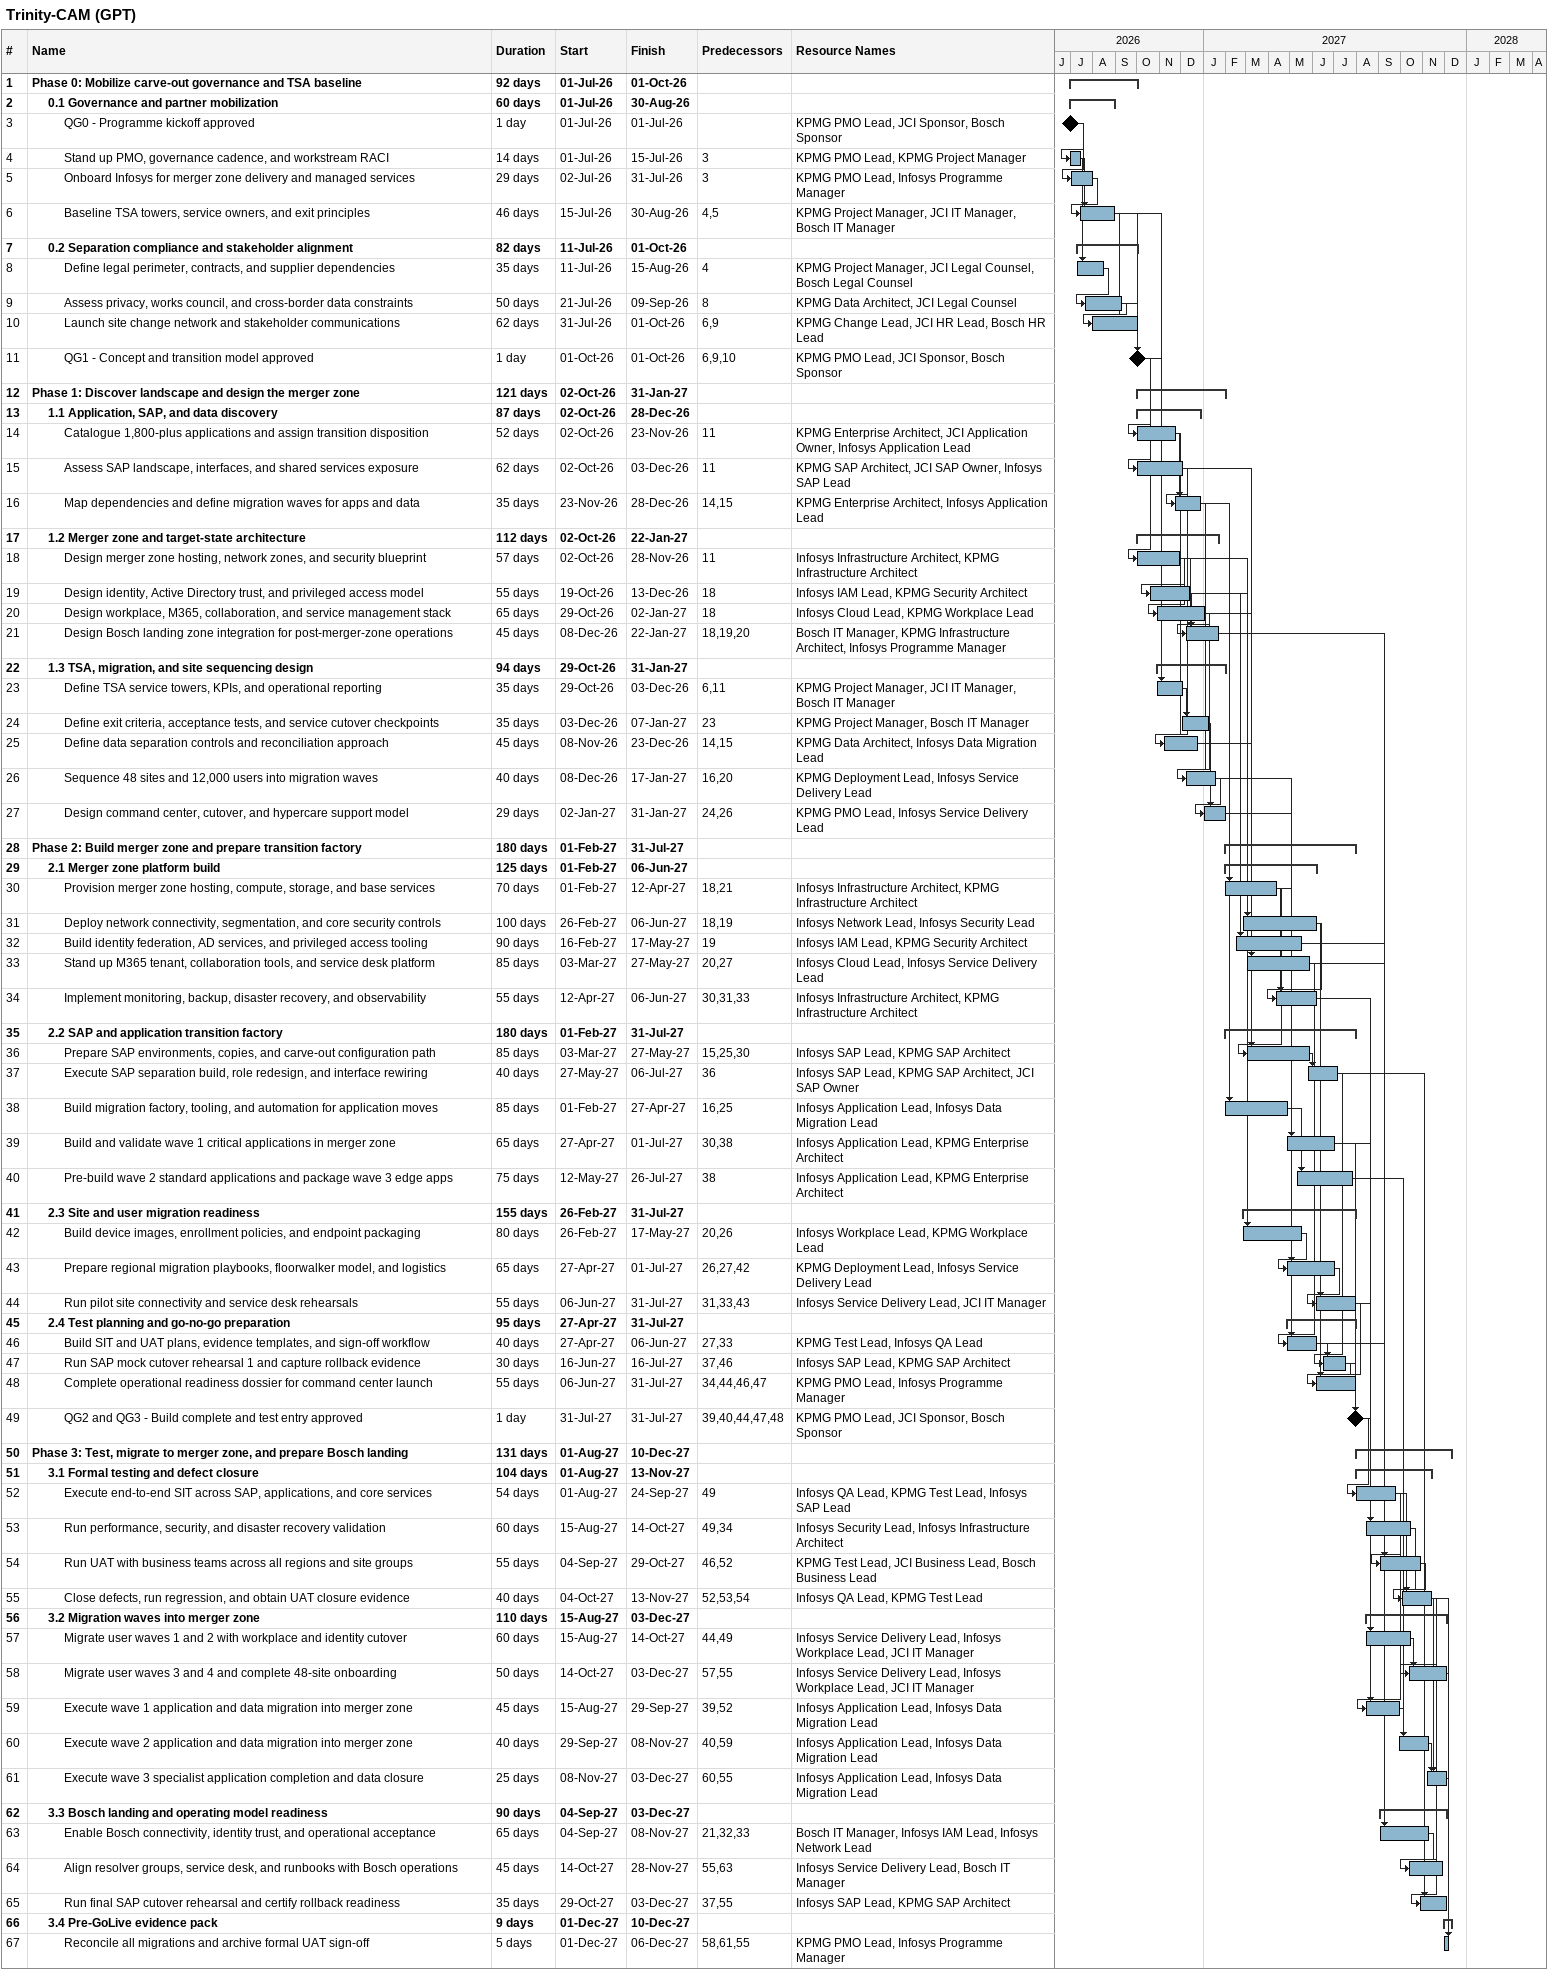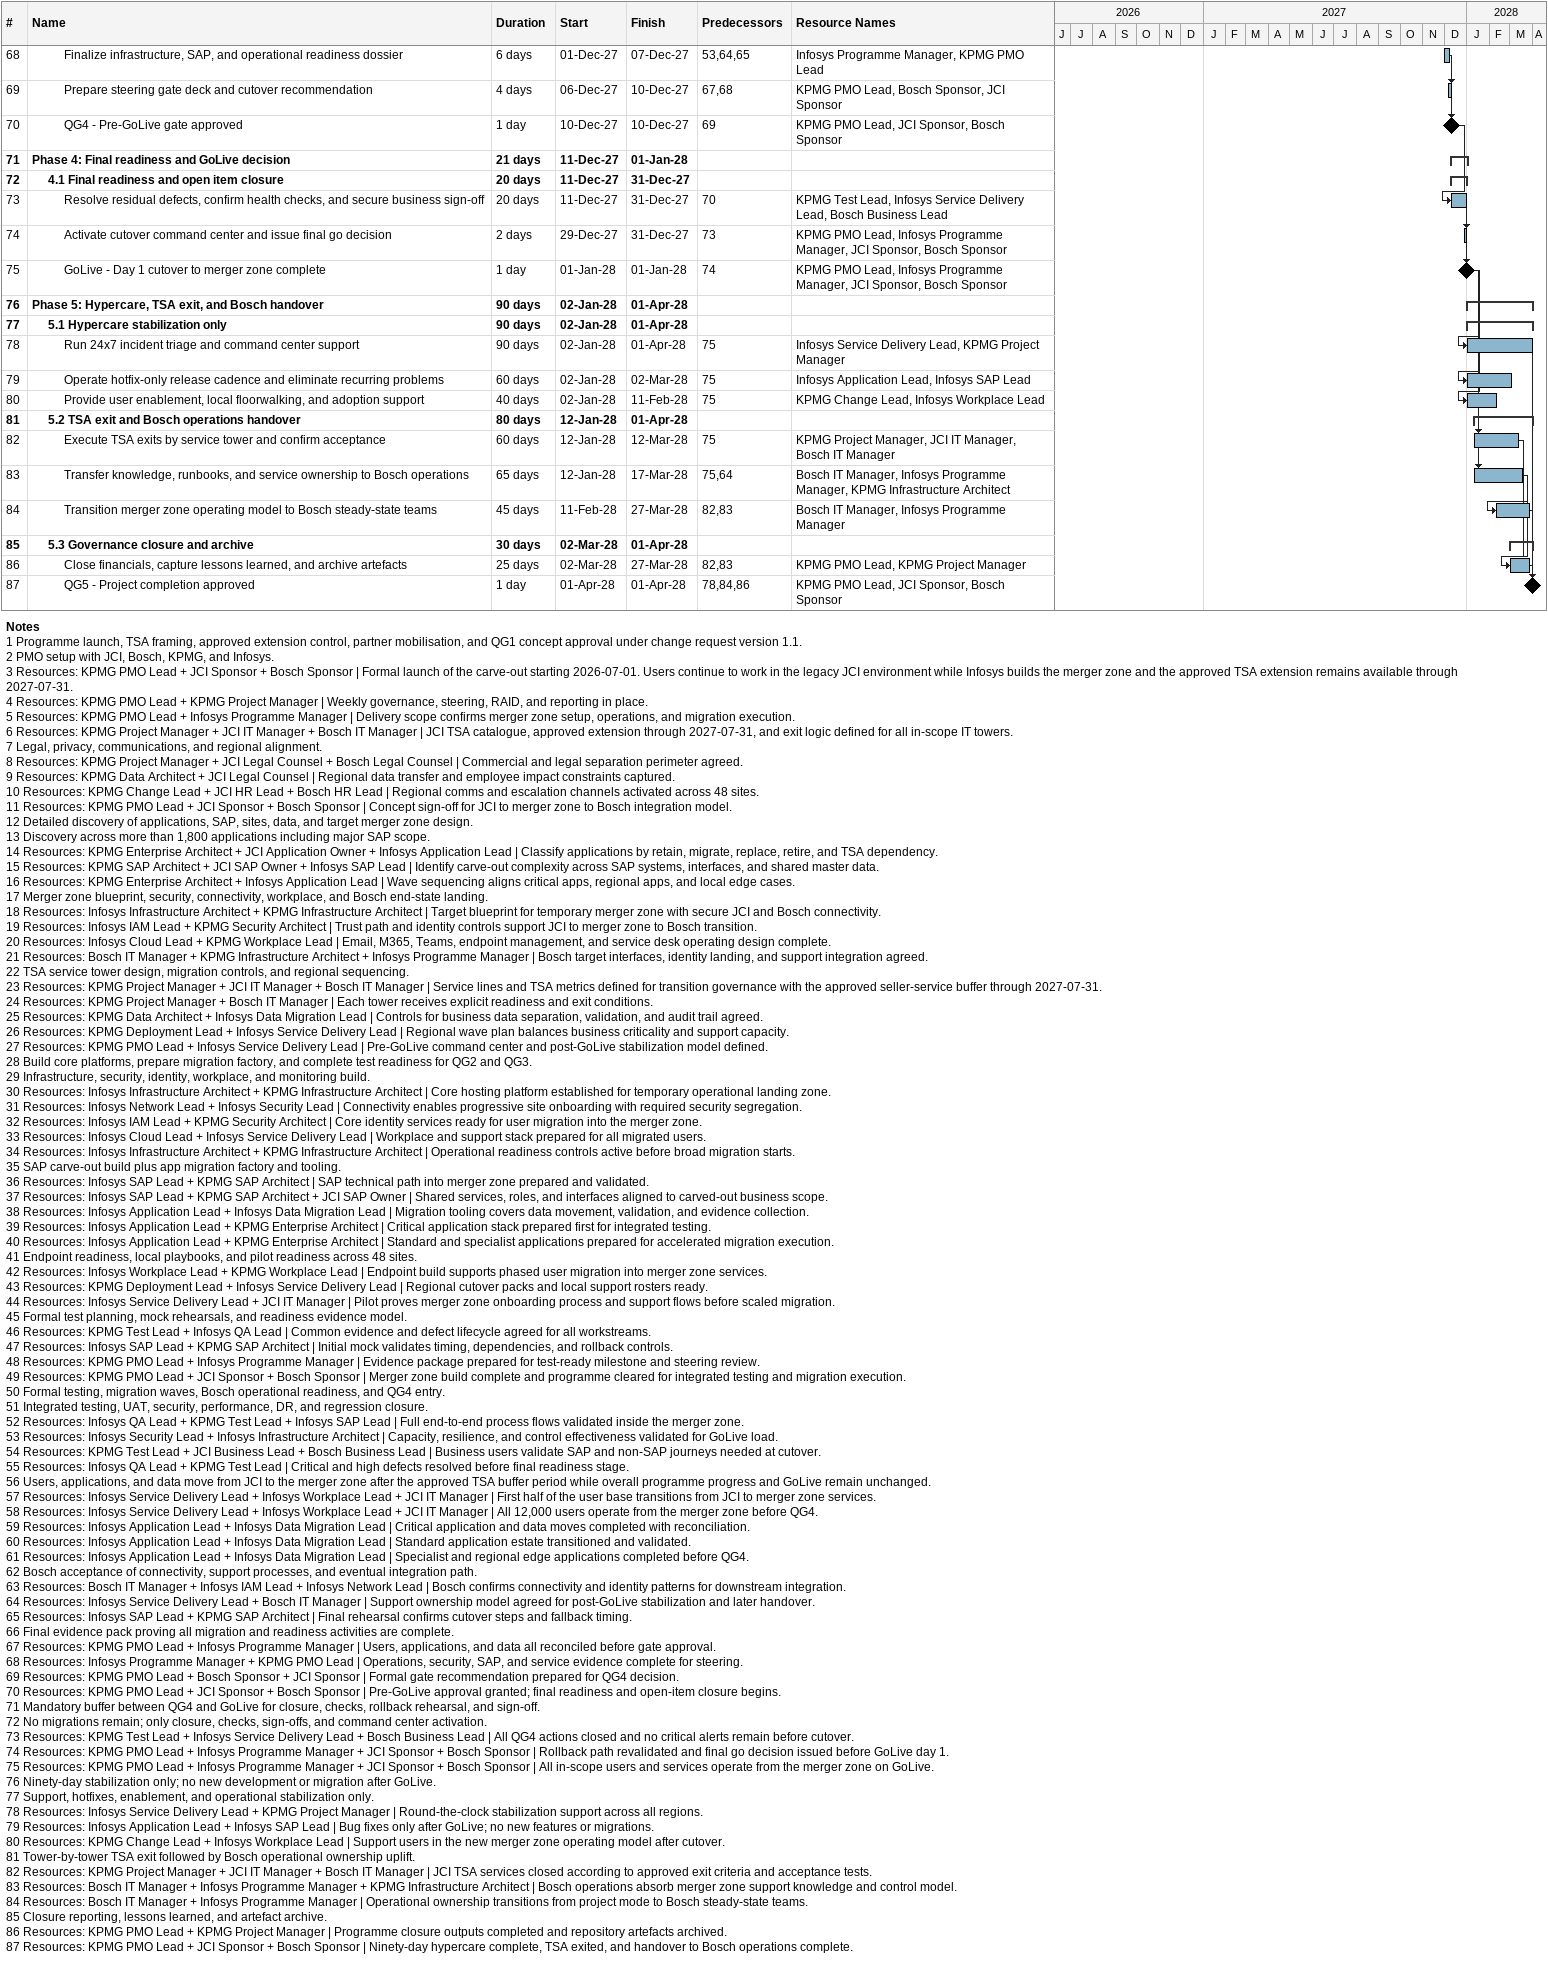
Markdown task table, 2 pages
Trinity-CAM (GPT)

| ID | Level | Task | Duration | Start | Finish | Predecessors | Resources |
|---|---|---|---|---|---|---|---|
| 1 | 1 | **Phase 0: Mobilize carve-out governance and TSA baseline** | 92d | 2026-07-01 | 2026-10-01 |  |  |
| 2 | 2 | **0.1 Governance and partner mobilization** | 60d | 2026-07-01 | 2026-08-30 |  |  |
| 3 | 3 | QG0 - Programme kickoff approved | 1d | 2026-07-01 | 2026-07-01 |  | KPMG PMO Lead, JCI Sponsor, Bosch Sponsor |
| 4 | 3 | Stand up PMO, governance cadence, and workstream RACI | 14d | 2026-07-01 | 2026-07-15 | 3 | KPMG PMO Lead, KPMG Project Manager |
| 5 | 3 | Onboard Infosys for merger zone delivery and managed services | 29d | 2026-07-02 | 2026-07-31 | 3 | KPMG PMO Lead, Infosys Programme Manager |
| 6 | 3 | Baseline TSA towers, service owners, and exit principles | 46d | 2026-07-15 | 2026-08-30 | 4, 5 | KPMG Project Manager, JCI IT Manager, Bosch IT Manager |
| 7 | 2 | **0.2 Separation compliance and stakeholder alignment** | 82d | 2026-07-11 | 2026-10-01 |  |  |
| 8 | 3 | Define legal perimeter, contracts, and supplier dependencies | 35d | 2026-07-11 | 2026-08-15 | 4 | KPMG Project Manager, JCI Legal Counsel, Bosch Legal Counsel |
| 9 | 3 | Assess privacy, works council, and cross-border data constraints | 50d | 2026-07-21 | 2026-09-09 | 8 | KPMG Data Architect, JCI Legal Counsel |
| 10 | 3 | Launch site change network and stakeholder communications | 62d | 2026-07-31 | 2026-10-01 | 6, 9 | KPMG Change Lead, JCI HR Lead, Bosch HR Lead |
| 11 | 3 | QG1 - Concept and transition model approved | 1d | 2026-10-01 | 2026-10-01 | 6, 9, 10 | KPMG PMO Lead, JCI Sponsor, Bosch Sponsor |
| 12 | 1 | **Phase 1: Discover landscape and design the merger zone** | 121d | 2026-10-02 | 2027-01-31 |  |  |
| 13 | 2 | **1.1 Application, SAP, and data discovery** | 87d | 2026-10-02 | 2026-12-28 |  |  |
| 14 | 3 | Catalogue 1,800-plus applications and assign transition disposition | 52d | 2026-10-02 | 2026-11-23 | 11 | KPMG Enterprise Architect, JCI Application Owner, Infosys Application Lead |
| 15 | 3 | Assess SAP landscape, interfaces, and shared services exposure | 62d | 2026-10-02 | 2026-12-03 | 11 | KPMG SAP Architect, JCI SAP Owner, Infosys SAP Lead |
| 16 | 3 | Map dependencies and define migration waves for apps and data | 35d | 2026-11-23 | 2026-12-28 | 14, 15 | KPMG Enterprise Architect, Infosys Application Lead |
| 17 | 2 | **1.2 Merger zone and target-state architecture** | 112d | 2026-10-02 | 2027-01-22 |  |  |
| 18 | 3 | Design merger zone hosting, network zones, and security blueprint | 57d | 2026-10-02 | 2026-11-28 | 11 | Infosys Infrastructure Architect, KPMG Infrastructure Architect |
| 19 | 3 | Design identity, Active Directory trust, and privileged access model | 55d | 2026-10-19 | 2026-12-13 | 18 | Infosys IAM Lead, KPMG Security Architect |
| 20 | 3 | Design workplace, M365, collaboration, and service management stack | 65d | 2026-10-29 | 2027-01-02 | 18 | Infosys Cloud Lead, KPMG Workplace Lead |
| 21 | 3 | Design Bosch landing zone integration for post-merger-zone operations | 45d | 2026-12-08 | 2027-01-22 | 18, 19, 20 | Bosch IT Manager, KPMG Infrastructure Architect, Infosys Programme Manager |
| 22 | 2 | **1.3 TSA, migration, and site sequencing design** | 94d | 2026-10-29 | 2027-01-31 |  |  |
| 23 | 3 | Define TSA service towers, KPIs, and operational reporting | 35d | 2026-10-29 | 2026-12-03 | 6, 11 | KPMG Project Manager, JCI IT Manager, Bosch IT Manager |
| 24 | 3 | Define exit criteria, acceptance tests, and service cutover checkpoints | 35d | 2026-12-03 | 2027-01-07 | 23 | KPMG Project Manager, Bosch IT Manager |
| 25 | 3 | Define data separation controls and reconciliation approach | 45d | 2026-11-08 | 2026-12-23 | 14, 15 | KPMG Data Architect, Infosys Data Migration Lead |
| 26 | 3 | Sequence 48 sites and 12,000 users into migration waves | 40d | 2026-12-08 | 2027-01-17 | 16, 20 | KPMG Deployment Lead, Infosys Service Delivery Lead |
| 27 | 3 | Design command center, cutover, and hypercare support model | 29d | 2027-01-02 | 2027-01-31 | 24, 26 | KPMG PMO Lead, Infosys Service Delivery Lead |
| 28 | 1 | **Phase 2: Build merger zone and prepare transition factory** | 180d | 2027-02-01 | 2027-07-31 |  |  |
| 29 | 2 | **2.1 Merger zone platform build** | 125d | 2027-02-01 | 2027-06-06 |  |  |
| 30 | 3 | Provision merger zone hosting, compute, storage, and base services | 70d | 2027-02-01 | 2027-04-12 | 18, 21 | Infosys Infrastructure Architect, KPMG Infrastructure Architect |
| 31 | 3 | Deploy network connectivity, segmentation, and core security controls | 100d | 2027-02-26 | 2027-06-06 | 18, 19 | Infosys Network Lead, Infosys Security Lead |
| 32 | 3 | Build identity federation, AD services, and privileged access tooling | 90d | 2027-02-16 | 2027-05-17 | 19 | Infosys IAM Lead, KPMG Security Architect |
| 33 | 3 | Stand up M365 tenant, collaboration tools, and service desk platform | 85d | 2027-03-03 | 2027-05-27 | 20, 27 | Infosys Cloud Lead, Infosys Service Delivery Lead |
| 34 | 3 | Implement monitoring, backup, disaster recovery, and observability | 55d | 2027-04-12 | 2027-06-06 | 30, 31, 33 | Infosys Infrastructure Architect, KPMG Infrastructure Architect |
| 35 | 2 | **2.2 SAP and application transition factory** | 180d | 2027-02-01 | 2027-07-31 |  |  |
| 36 | 3 | Prepare SAP environments, copies, and carve-out configuration path | 85d | 2027-03-03 | 2027-05-27 | 15, 25, 30 | Infosys SAP Lead, KPMG SAP Architect |
| 37 | 3 | Execute SAP separation build, role redesign, and interface rewiring | 40d | 2027-05-27 | 2027-07-06 | 36 | Infosys SAP Lead, KPMG SAP Architect, JCI SAP Owner |
| 38 | 3 | Build migration factory, tooling, and automation for application moves | 85d | 2027-02-01 | 2027-04-27 | 16, 25 | Infosys Application Lead, Infosys Data Migration Lead |
| 39 | 3 | Build and validate wave 1 critical applications in merger zone | 65d | 2027-04-27 | 2027-07-01 | 30, 38 | Infosys Application Lead, KPMG Enterprise Architect |
| 40 | 3 | Pre-build wave 2 standard applications and package wave 3 edge apps | 75d | 2027-05-12 | 2027-07-26 | 38 | Infosys Application Lead, KPMG Enterprise Architect |
| 41 | 2 | **2.3 Site and user migration readiness** | 155d | 2027-02-26 | 2027-07-31 |  |  |
| 42 | 3 | Build device images, enrollment policies, and endpoint packaging | 80d | 2027-02-26 | 2027-05-17 | 20, 26 | Infosys Workplace Lead, KPMG Workplace Lead |
| 43 | 3 | Prepare regional migration playbooks, floorwalker model, and logistics | 65d | 2027-04-27 | 2027-07-01 | 26, 27, 42 | KPMG Deployment Lead, Infosys Service Delivery Lead |
| 44 | 3 | Run pilot site connectivity and service desk rehearsals | 55d | 2027-06-06 | 2027-07-31 | 31, 33, 43 | Infosys Service Delivery Lead, JCI IT Manager |
| 45 | 2 | **2.4 Test planning and go-no-go preparation** | 95d | 2027-04-27 | 2027-07-31 |  |  |
| 46 | 3 | Build SIT and UAT plans, evidence templates, and sign-off workflow | 40d | 2027-04-27 | 2027-06-06 | 27, 33 | KPMG Test Lead, Infosys QA Lead |
| 47 | 3 | Run SAP mock cutover rehearsal 1 and capture rollback evidence | 30d | 2027-06-16 | 2027-07-16 | 37, 46 | Infosys SAP Lead, KPMG SAP Architect |
| 48 | 3 | Complete operational readiness dossier for command center launch | 55d | 2027-06-06 | 2027-07-31 | 34, 44, 46, 47 | KPMG PMO Lead, Infosys Programme Manager |
| 49 | 3 | QG2 and QG3 - Build complete and test entry approved | 1d | 2027-07-31 | 2027-07-31 | 39, 40, 44, 47, 48 | KPMG PMO Lead, JCI Sponsor, Bosch Sponsor |
| 50 | 1 | **Phase 3: Test, migrate to merger zone, and prepare Bosch landing** | 131d | 2027-08-01 | 2027-12-10 |  |  |
| 51 | 2 | **3.1 Formal testing and defect closure** | 104d | 2027-08-01 | 2027-11-13 |  |  |
| 52 | 3 | Execute end-to-end SIT across SAP, applications, and core services | 54d | 2027-08-01 | 2027-09-24 | 49 | Infosys QA Lead, KPMG Test Lead, Infosys SAP Lead |
| 53 | 3 | Run performance, security, and disaster recovery validation | 60d | 2027-08-15 | 2027-10-14 | 49, 34 | Infosys Security Lead, Infosys Infrastructure Architect |
| 54 | 3 | Run UAT with business teams across all regions and site groups | 55d | 2027-09-04 | 2027-10-29 | 46, 52 | KPMG Test Lead, JCI Business Lead, Bosch Business Lead |
| 55 | 3 | Close defects, run regression, and obtain UAT closure evidence | 40d | 2027-10-04 | 2027-11-13 | 52, 53, 54 | Infosys QA Lead, KPMG Test Lead |
| 56 | 2 | **3.2 Migration waves into merger zone** | 110d | 2027-08-15 | 2027-12-03 |  |  |
| 57 | 3 | Migrate user waves 1 and 2 with workplace and identity cutover | 60d | 2027-08-15 | 2027-10-14 | 44, 49 | Infosys Service Delivery Lead, Infosys Workplace Lead, JCI IT Manager |
| 58 | 3 | Migrate user waves 3 and 4 and complete 48-site onboarding | 50d | 2027-10-14 | 2027-12-03 | 57, 55 | Infosys Service Delivery Lead, Infosys Workplace Lead, JCI IT Manager |
| 59 | 3 | Execute wave 1 application and data migration into merger zone | 45d | 2027-08-15 | 2027-09-29 | 39, 52 | Infosys Application Lead, Infosys Data Migration Lead |
| 60 | 3 | Execute wave 2 application and data migration into merger zone | 40d | 2027-09-29 | 2027-11-08 | 40, 59 | Infosys Application Lead, Infosys Data Migration Lead |
| 61 | 3 | Execute wave 3 specialist application completion and data closure | 25d | 2027-11-08 | 2027-12-03 | 60, 55 | Infosys Application Lead, Infosys Data Migration Lead |
| 62 | 2 | **3.3 Bosch landing and operating model readiness** | 90d | 2027-09-04 | 2027-12-03 |  |  |
| 63 | 3 | Enable Bosch connectivity, identity trust, and operational acceptance | 65d | 2027-09-04 | 2027-11-08 | 21, 32, 33 | Bosch IT Manager, Infosys IAM Lead, Infosys Network Lead |
| 64 | 3 | Align resolver groups, service desk, and runbooks with Bosch operations | 45d | 2027-10-14 | 2027-11-28 | 55, 63 | Infosys Service Delivery Lead, Bosch IT Manager |
| 65 | 3 | Run final SAP cutover rehearsal and certify rollback readiness | 35d | 2027-10-29 | 2027-12-03 | 37, 55 | Infosys SAP Lead, KPMG SAP Architect |
| 66 | 2 | **3.4 Pre-GoLive evidence pack** | 9d | 2027-12-01 | 2027-12-10 |  |  |
| 67 | 3 | Reconcile all migrations and archive formal UAT sign-off | 5d | 2027-12-01 | 2027-12-06 | 58, 61, 55 | KPMG PMO Lead, Infosys Programme Manager |
| 68 | 3 | Finalize infrastructure, SAP, and operational readiness dossier | 6d | 2027-12-01 | 2027-12-07 | 53, 64, 65 | Infosys Programme Manager, KPMG PMO Lead |
| 69 | 3 | Prepare steering gate deck and cutover recommendation | 4d | 2027-12-06 | 2027-12-10 | 67, 68 | KPMG PMO Lead, Bosch Sponsor, JCI Sponsor |
| 70 | 3 | QG4 - Pre-GoLive gate approved | 1d | 2027-12-10 | 2027-12-10 | 69 | KPMG PMO Lead, JCI Sponsor, Bosch Sponsor |
| 71 | 1 | **Phase 4: Final readiness and GoLive decision** | 21d | 2027-12-11 | 2028-01-01 |  |  |
| 72 | 2 | **4.1 Final readiness and open item closure** | 20d | 2027-12-11 | 2027-12-31 |  |  |
| 73 | 3 | Resolve residual defects, confirm health checks, and secure business sign-off | 20d | 2027-12-11 | 2027-12-31 | 70 | KPMG Test Lead, Infosys Service Delivery Lead, Bosch Business Lead |
| 74 | 3 | Activate cutover command center and issue final go decision | 2d | 2027-12-29 | 2027-12-31 | 73 | KPMG PMO Lead, Infosys Programme Manager, JCI Sponsor, Bosch Sponsor |
| 75 | 3 | GoLive - Day 1 cutover to merger zone complete | 1d | 2028-01-01 | 2028-01-01 | 74 | KPMG PMO Lead, Infosys Programme Manager, JCI Sponsor, Bosch Sponsor |
| 76 | 1 | **Phase 5: Hypercare, TSA exit, and Bosch handover** | 90d | 2028-01-02 | 2028-04-01 |  |  |
| 77 | 2 | **5.1 Hypercare stabilization only** | 90d | 2028-01-02 | 2028-04-01 |  |  |
| 78 | 3 | Run 24x7 incident triage and command center support | 90d | 2028-01-02 | 2028-04-01 | 75 | Infosys Service Delivery Lead, KPMG Project Manager |
| 79 | 3 | Operate hotfix-only release cadence and eliminate recurring problems | 60d | 2028-01-02 | 2028-03-02 | 75 | Infosys Application Lead, Infosys SAP Lead |
| 80 | 3 | Provide user enablement, local floorwalking, and adoption support | 40d | 2028-01-02 | 2028-02-11 | 75 | KPMG Change Lead, Infosys Workplace Lead |
| 81 | 2 | **5.2 TSA exit and Bosch operations handover** | 80d | 2028-01-12 | 2028-04-01 |  |  |
| 82 | 3 | Execute TSA exits by service tower and confirm acceptance | 60d | 2028-01-12 | 2028-03-12 | 75 | KPMG Project Manager, JCI IT Manager, Bosch IT Manager |
| 83 | 3 | Transfer knowledge, runbooks, and service ownership to Bosch operations | 65d | 2028-01-12 | 2028-03-17 | 75, 64 | Bosch IT Manager, Infosys Programme Manager, KPMG Infrastructure Architect |
| 84 | 3 | Transition merger zone operating model to Bosch steady-state teams | 45d | 2028-02-11 | 2028-03-27 | 82, 83 | Bosch IT Manager, Infosys Programme Manager |
| 85 | 2 | **5.3 Governance closure and archive** | 30d | 2028-03-02 | 2028-04-01 |  |  |
| 86 | 3 | Close financials, capture lessons learned, and archive artefacts | 25d | 2028-03-02 | 2028-03-27 | 82, 83 | KPMG PMO Lead, KPMG Project Manager |
| 87 | 3 | QG5 - Project completion approved | 1d | 2028-04-01 | 2028-04-01 | 78, 84, 86 | KPMG PMO Lead, JCI Sponsor, Bosch Sponsor |

Notes
- 1: Programme launch, TSA framing, approved extension control, partner mobilisation, and QG1 concept approval under change request version 1.1.
- 2: PMO setup with JCI, Bosch, KPMG, and Infosys.
- 3: Resources: KPMG PMO Lead + JCI Sponsor + Bosch Sponsor | Formal launch of the carve-out starting 2026-07-01. Users continue to work in the legacy JCI environment while Infosys builds the merger zone and the approved TSA extension remains available through 2027-07-31.
- 4: Resources: KPMG PMO Lead + KPMG Project Manager | Weekly governance, steering, RAID, and reporting in place.
- 5: Resources: KPMG PMO Lead + Infosys Programme Manager | Delivery scope confirms merger zone setup, operations, and migration execution.
- 6: Resources: KPMG Project Manager + JCI IT Manager + Bosch IT Manager | JCI TSA catalogue, approved extension through 2027-07-31, and exit logic defined for all in-scope IT towers.
- 7: Legal, privacy, communications, and regional alignment.
- 8: Resources: KPMG Project Manager + JCI Legal Counsel + Bosch Legal Counsel | Commercial and legal separation perimeter agreed.
- 9: Resources: KPMG Data Architect + JCI Legal Counsel | Regional data transfer and employee impact constraints captured.
- 10: Resources: KPMG Change Lead + JCI HR Lead + Bosch HR Lead | Regional comms and escalation channels activated across 48 sites.
- 11: Resources: KPMG PMO Lead + JCI Sponsor + Bosch Sponsor | Concept sign-off for JCI to merger zone to Bosch integration model.
- 12: Detailed discovery of applications, SAP, sites, data, and target merger zone design.
- 13: Discovery across more than 1,800 applications including major SAP scope.
- 14: Resources: KPMG Enterprise Architect + JCI Application Owner + Infosys Application Lead | Classify applications by retain, migrate, replace, retire, and TSA dependency.
- 15: Resources: KPMG SAP Architect + JCI SAP Owner + Infosys SAP Lead | Identify carve-out complexity across SAP systems, interfaces, and shared master data.
- 16: Resources: KPMG Enterprise Architect + Infosys Application Lead | Wave sequencing aligns critical apps, regional apps, and local edge cases.
- 17: Merger zone blueprint, security, connectivity, workplace, and Bosch end-state landing.
- 18: Resources: Infosys Infrastructure Architect + KPMG Infrastructure Architect | Target blueprint for temporary merger zone with secure JCI and Bosch connectivity.
- 19: Resources: Infosys IAM Lead + KPMG Security Architect | Trust path and identity controls support JCI to merger zone to Bosch transition.
- 20: Resources: Infosys Cloud Lead + KPMG Workplace Lead | Email, M365, Teams, endpoint management, and service desk operating design complete.
- 21: Resources: Bosch IT Manager + KPMG Infrastructure Architect + Infosys Programme Manager | Bosch target interfaces, identity landing, and support integration agreed.
- 22: TSA service tower design, migration controls, and regional sequencing.
- 23: Resources: KPMG Project Manager + JCI IT Manager + Bosch IT Manager | Service lines and TSA metrics defined for transition governance with the approved seller-service buffer through 2027-07-31.
- 24: Resources: KPMG Project Manager + Bosch IT Manager | Each tower receives explicit readiness and exit conditions.
- 25: Resources: KPMG Data Architect + Infosys Data Migration Lead | Controls for business data separation, validation, and audit trail agreed.
- 26: Resources: KPMG Deployment Lead + Infosys Service Delivery Lead | Regional wave plan balances business criticality and support capacity.
- 27: Resources: KPMG PMO Lead + Infosys Service Delivery Lead | Pre-GoLive command center and post-GoLive stabilization model defined.
- 28: Build core platforms, prepare migration factory, and complete test readiness for QG2 and QG3.
- 29: Infrastructure, security, identity, workplace, and monitoring build.
- 30: Resources: Infosys Infrastructure Architect + KPMG Infrastructure Architect | Core hosting platform established for temporary operational landing zone.
- 31: Resources: Infosys Network Lead + Infosys Security Lead | Connectivity enables progressive site onboarding with required security segregation.
- 32: Resources: Infosys IAM Lead + KPMG Security Architect | Core identity services ready for user migration into the merger zone.
- 33: Resources: Infosys Cloud Lead + Infosys Service Delivery Lead | Workplace and support stack prepared for all migrated users.
- 34: Resources: Infosys Infrastructure Architect + KPMG Infrastructure Architect | Operational readiness controls active before broad migration starts.
- 35: SAP carve-out build plus app migration factory and tooling.
- 36: Resources: Infosys SAP Lead + KPMG SAP Architect | SAP technical path into merger zone prepared and validated.
- 37: Resources: Infosys SAP Lead + KPMG SAP Architect + JCI SAP Owner | Shared services, roles, and interfaces aligned to carved-out business scope.
- 38: Resources: Infosys Application Lead + Infosys Data Migration Lead | Migration tooling covers data movement, validation, and evidence collection.
- 39: Resources: Infosys Application Lead + KPMG Enterprise Architect | Critical application stack prepared first for integrated testing.
- 40: Resources: Infosys Application Lead + KPMG Enterprise Architect | Standard and specialist applications prepared for accelerated migration execution.
- 41: Endpoint readiness, local playbooks, and pilot readiness across 48 sites.
- 42: Resources: Infosys Workplace Lead + KPMG Workplace Lead | Endpoint build supports phased user migration into merger zone services.
- 43: Resources: KPMG Deployment Lead + Infosys Service Delivery Lead | Regional cutover packs and local support rosters ready.
- 44: Resources: Infosys Service Delivery Lead + JCI IT Manager | Pilot proves merger zone onboarding process and support flows before scaled migration.
- 45: Formal test planning, mock rehearsals, and readiness evidence model.
- 46: Resources: KPMG Test Lead + Infosys QA Lead | Common evidence and defect lifecycle agreed for all workstreams.
- 47: Resources: Infosys SAP Lead + KPMG SAP Architect | Initial mock validates timing, dependencies, and rollback controls.
- 48: Resources: KPMG PMO Lead + Infosys Programme Manager | Evidence package prepared for test-ready milestone and steering review.
- 49: Resources: KPMG PMO Lead + JCI Sponsor + Bosch Sponsor | Merger zone build complete and programme cleared for integrated testing and migration execution.
- 50: Formal testing, migration waves, Bosch operational readiness, and QG4 entry.
- 51: Integrated testing, UAT, security, performance, DR, and regression closure.
- 52: Resources: Infosys QA Lead + KPMG Test Lead + Infosys SAP Lead | Full end-to-end process flows validated inside the merger zone.
- 53: Resources: Infosys Security Lead + Infosys Infrastructure Architect | Capacity, resilience, and control effectiveness validated for GoLive load.
- 54: Resources: KPMG Test Lead + JCI Business Lead + Bosch Business Lead | Business users validate SAP and non-SAP journeys needed at cutover.
- 55: Resources: Infosys QA Lead + KPMG Test Lead | Critical and high defects resolved before final readiness stage.
- 56: Users, applications, and data move from JCI to the merger zone after the approved TSA buffer period while overall programme progress and GoLive remain unchanged.
- 57: Resources: Infosys Service Delivery Lead + Infosys Workplace Lead + JCI IT Manager | First half of the user base transitions from JCI to merger zone services.
- 58: Resources: Infosys Service Delivery Lead + Infosys Workplace Lead + JCI IT Manager | All 12,000 users operate from the merger zone before QG4.
- 59: Resources: Infosys Application Lead + Infosys Data Migration Lead | Critical application and data moves completed with reconciliation.
- 60: Resources: Infosys Application Lead + Infosys Data Migration Lead | Standard application estate transitioned and validated.
- 61: Resources: Infosys Application Lead + Infosys Data Migration Lead | Specialist and regional edge applications completed before QG4.
- 62: Bosch acceptance of connectivity, support processes, and eventual integration path.
- 63: Resources: Bosch IT Manager + Infosys IAM Lead + Infosys Network Lead | Bosch confirms connectivity and identity patterns for downstream integration.
- 64: Resources: Infosys Service Delivery Lead + Bosch IT Manager | Support ownership model agreed for post-GoLive stabilization and later handover.
- 65: Resources: Infosys SAP Lead + KPMG SAP Architect | Final rehearsal confirms cutover steps and fallback timing.
- 66: Final evidence pack proving all migration and readiness activities are complete.
- 67: Resources: KPMG PMO Lead + Infosys Programme Manager | Users, applications, and data all reconciled before gate approval.
- 68: Resources: Infosys Programme Manager + KPMG PMO Lead | Operations, security, SAP, and service evidence complete for steering.
- 69: Resources: KPMG PMO Lead + Bosch Sponsor + JCI Sponsor | Formal gate recommendation prepared for QG4 decision.
- 70: Resources: KPMG PMO Lead + JCI Sponsor + Bosch Sponsor | Pre-GoLive approval granted; final readiness and open-item closure begins.
- 71: Mandatory buffer between QG4 and GoLive for closure, checks, rollback rehearsal, and sign-off.
- 72: No migrations remain; only closure, checks, sign-offs, and command center activation.
- 73: Resources: KPMG Test Lead + Infosys Service Delivery Lead + Bosch Business Lead | All QG4 actions closed and no critical alerts remain before cutover.
- 74: Resources: KPMG PMO Lead + Infosys Programme Manager + JCI Sponsor + Bosch Sponsor | Rollback path revalidated and final go decision issued before GoLive day 1.
- 75: Resources: KPMG PMO Lead + Infosys Programme Manager + JCI Sponsor + Bosch Sponsor | All in-scope users and services operate from the merger zone on GoLive.
- 76: Ninety-day stabilization only; no new development or migration after GoLive.
- 77: Support, hotfixes, enablement, and operational stabilization only.
- 78: Resources: Infosys Service Delivery Lead + KPMG Project Manager | Round-the-clock stabilization support across all regions.
- 79: Resources: Infosys Application Lead + Infosys SAP Lead | Bug fixes only after GoLive; no new features or migrations.
- 80: Resources: KPMG Change Lead + Infosys Workplace Lead | Support users in the new merger zone operating model after cutover.
- 81: Tower-by-tower TSA exit followed by Bosch operational ownership uplift.
- 82: Resources: KPMG Project Manager + JCI IT Manager + Bosch IT Manager | JCI TSA services closed according to approved exit criteria and acceptance tests.
- 83: Resources: Bosch IT Manager + Infosys Programme Manager + KPMG Infrastructure Architect | Bosch operations absorb merger zone support knowledge and control model.
- 84: Resources: Bosch IT Manager + Infosys Programme Manager | Operational ownership transitions from project mode to Bosch steady-state teams.
- 85: Closure reporting, lessons learned, and artefact archive.
- 86: Resources: KPMG PMO Lead + KPMG Project Manager | Programme closure outputs completed and repository artefacts archived.
- 87: Resources: KPMG PMO Lead + JCI Sponsor + Bosch Sponsor | Ninety-day hypercare complete, TSA exited, and handover to Bosch operations complete.
